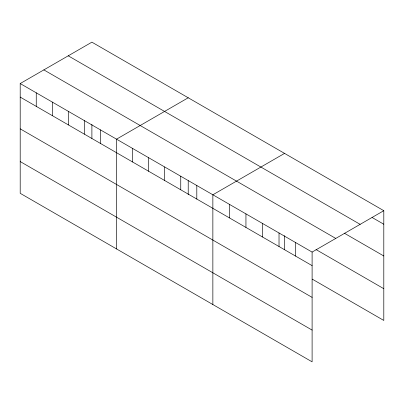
<?xml version="1.0" encoding="UTF-8"?>
<svg xmlns="http://www.w3.org/2000/svg" width="404" height="404" viewBox="0 0 404 404"><rect width="100%" height="100%" fill="white"/><g stroke="black" fill="none" stroke-linecap="round" stroke-linejoin="round"><path stroke-width="0.61" d="M20.2 83.552L312.105 252.086L312.105 361.838L20.2 193.309L20.2 83.552L91.895 42.162L383.8 210.691L383.8 320.448L312.297 279.164M188.224 97.778L116.529 139.168L116.529 248.92M284.552 153.394L212.858 194.784L212.858 304.535M312.105 252.086L383.8 210.691M372.059 217.458L383.8 224.235M68.236 55.823L360.141 224.351M344.314 233.189L383.8 255.984M43.859 69.897L335.764 238.426M316.034 249.571L383.8 288.698M20.2 97.096L312.105 265.63M20.2 128.846L312.105 297.379M20.2 161.56L312.105 330.088M295.566 242.536L295.566 256.075M284.552 235.668L284.552 249.712M279.023 232.987L279.023 246.526M262.484 223.437L262.484 236.976M245.94 213.883L245.94 227.427M229.401 204.333L229.401 217.877M196.804 185.517L196.804 199.056M188.224 180.664L188.224 194.708M180.75 176.245L180.75 189.789M164.696 166.978L164.696 180.517M148.637 157.706L148.637 171.251M132.583 148.44L132.583 161.984M100.475 129.901L100.475 143.445M91.895 124.437L91.895 138.481M84.421 120.629L84.421 134.173M68.367 111.363L68.367 124.907M52.308 102.091L52.308 115.635M36.254 92.824L36.254 106.368"/></g></svg>
